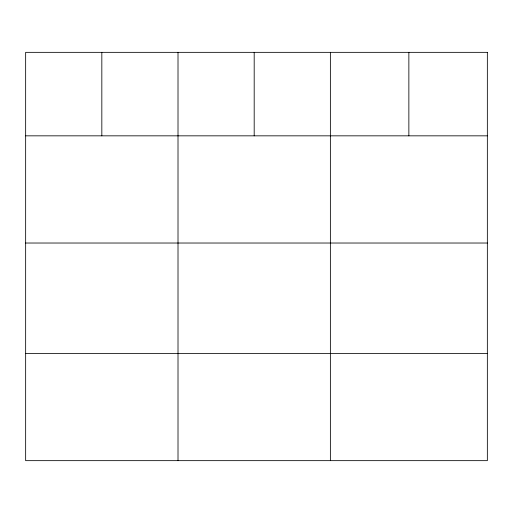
<?xml version="1.0" encoding="UTF-8"?>
<svg xmlns="http://www.w3.org/2000/svg" width="513" height="513" viewBox="0 0 513 513"><rect width="100%" height="100%" fill="white"/><g stroke="black" fill="none" stroke-linecap="round" stroke-linejoin="round"><path stroke-width="0.77" d="M25.65 135.836L487.35 135.836M25.65 243.027L487.35 243.027M25.65 353.463L487.35 353.463M408.861 52.345L408.861 135.836M330.372 52.345L330.372 460.655M254.191 52.345L254.191 135.836M178.011 52.345L178.011 460.655M101.831 52.345L101.831 135.836M487.35 52.345L25.65 52.345L25.65 460.655L487.35 460.655L487.35 52.345"/></g></svg>
